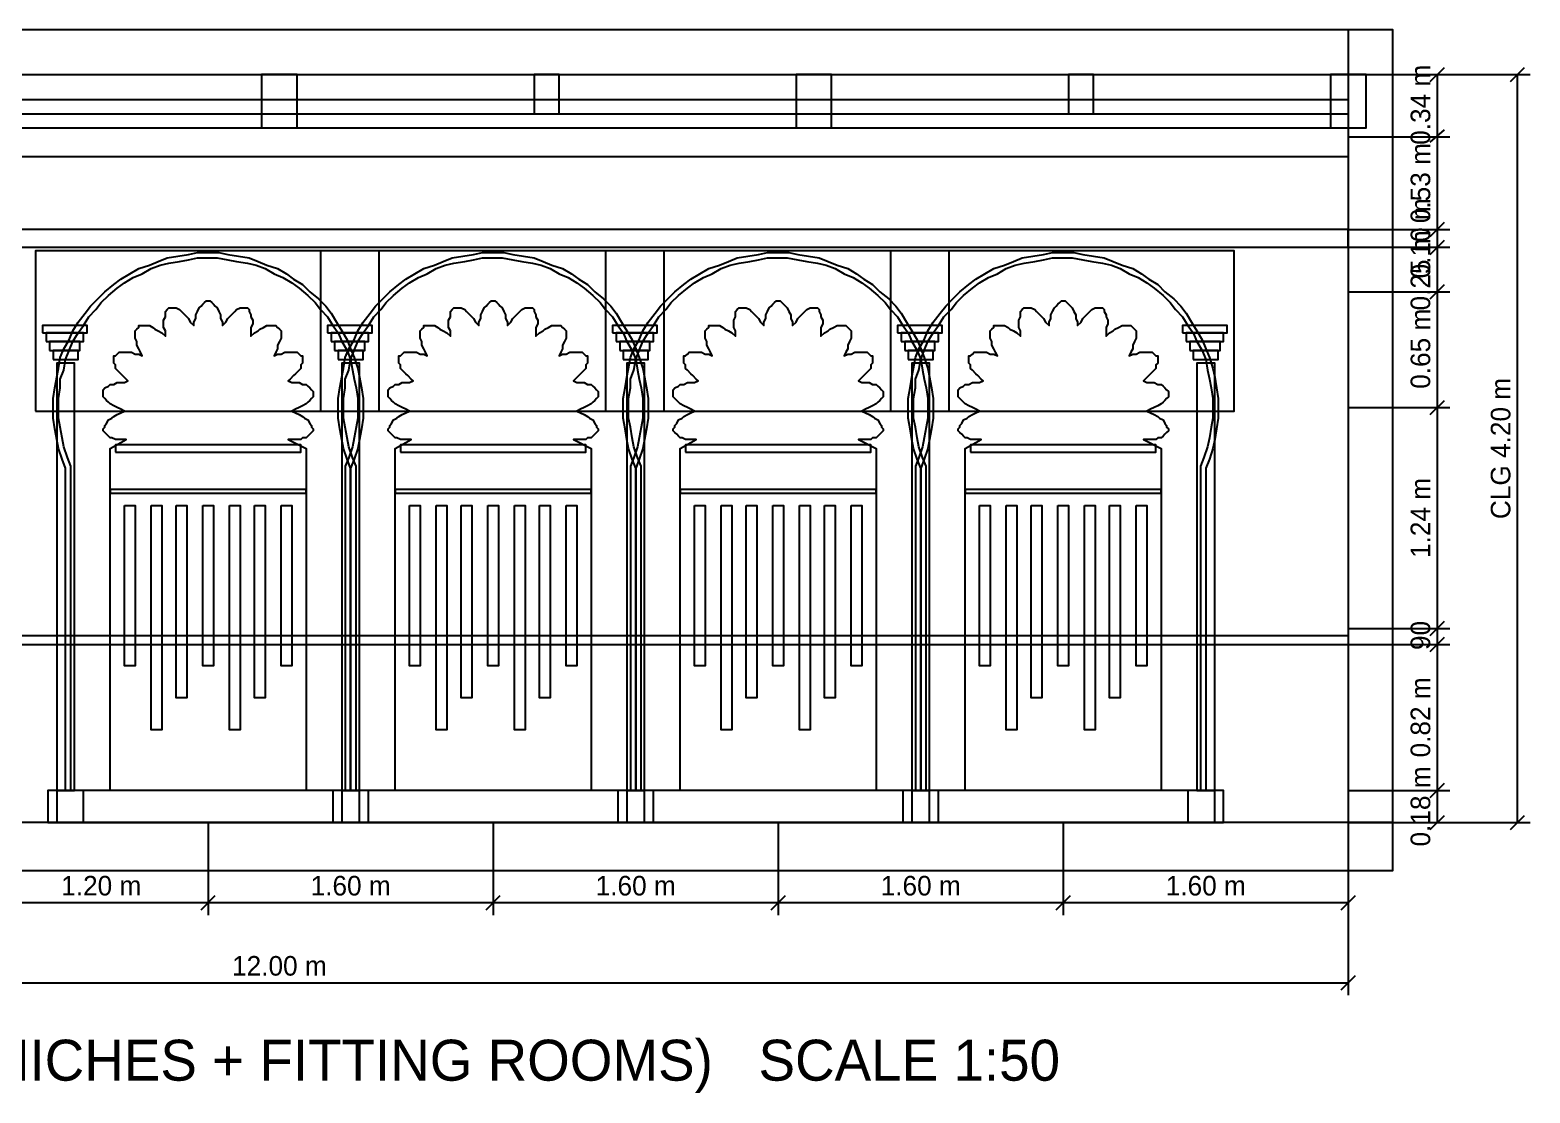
# Model space of a CAD drawing. Header units: metres. Extents: x 1 to 105, y 0 to 17.
# Drawn here: x 96.98 to 105.4, y -0.07 to 5.9 of the extents above; entities that cross this region are included whole.
import ezdxf
from ezdxf.enums import TextEntityAlignment as Align

# ---------------------------------------------------------------- set-up
doc = ezdxf.new("R2010")
doc.units = ezdxf.units.M
for name, color, linetype in [('A-DIM', 3, 'CONTINUOUS'), ('A-TITLE', 7, 'CONTINUOUS'), ('A-WALL-CUT', 7, 'CONTINUOUS'), ('I-CEIL', 30, 'CONTINUOUS'), ('I-FURN', 7, 'CONTINUOUS'), ('I-JOIN', 7, 'CONTINUOUS')]:
    doc.layers.add(name, color=color, linetype=linetype)

msp = doc.modelspace()

# ---------------------------------------------------------------- linework, layer by layer
at = {"layer": 'A-DIM'}
for p, q in [((104.38, 5.65), (104.95, 5.65)), ((104.38, 5.65), (105.4, 5.65)), ((104.84, 5.61), (104.92, 5.69)), ((104.88, 5.3), (104.88, 5.65)), ((105.29, 5.61), (105.37, 5.69)), ((105.33, 1.45), (105.33, 5.65)), ((104.84, 5.27), (104.92, 5.34)), ((104.84, 5.27), (104.92, 5.34)), ((104.38, 5.3), (104.95, 5.3)), ((104.38, 5.3), (104.95, 5.3)), ((104.88, 4.78), (104.88, 5.3)), ((104.84, 4.74), (104.92, 4.82)), ((104.84, 4.74), (104.92, 4.82)), ((104.38, 4.78), (104.95, 4.78)), ((104.38, 4.78), (104.95, 4.78)), ((104.84, 4.64), (104.92, 4.72)), ((104.84, 4.64), (104.92, 4.72)), ((104.88, 4.68), (104.88, 4.78)), ((104.38, 4.68), (104.95, 4.68)), ((104.38, 4.68), (104.95, 4.68)), ((104.88, 4.43), (104.88, 4.68)), ((104.84, 4.39), (104.92, 4.47)), ((104.84, 4.39), (104.92, 4.47)), ((104.38, 4.43), (104.95, 4.43)), ((104.38, 4.43), (104.95, 4.43)), ((104.88, 3.78), (104.88, 4.43)), ((104.84, 3.74), (104.92, 3.82)), ((104.84, 3.74), (104.92, 3.82)), ((104.38, 3.78), (104.95, 3.78)), ((104.38, 3.78), (104.95, 3.78)), ((104.88, 2.54), (104.88, 3.78)), ((104.38, 2.54), (104.95, 2.54)), ((104.38, 2.54), (104.95, 2.54)), ((104.84, 2.5), (104.92, 2.58)), ((104.84, 2.5), (104.92, 2.58)), ((104.88, 2.45), (104.88, 2.54)), ((104.38, 2.45), (104.95, 2.45)), ((104.38, 2.45), (104.95, 2.45)), ((104.84, 2.41), (104.92, 2.49)), ((104.84, 2.41), (104.92, 2.49)), ((104.88, 1.63), (104.88, 2.45)), ((104.38, 1.63), (104.95, 1.63)), ((104.38, 1.63), (104.95, 1.63)), ((104.84, 1.59), (104.92, 1.67)), ((104.84, 1.59), (104.92, 1.67)), ((104.88, 1.45), (104.88, 1.63)), ((97.98, 1.45), (97.98, 0.93)), ((97.98, 1.45), (97.98, 0.93)), ((99.58, 1.45), (99.58, 0.93)), ((99.58, 1.45), (99.58, 0.93)), ((101.18, 1.45), (101.18, 0.93)), ((101.18, 1.45), (101.18, 0.93)), ((102.78, 1.45), (102.78, 0.93)), ((102.78, 1.45), (102.78, 0.93)), ((104.38, 1.45), (104.38, 0.48)), ((104.38, 1.45), (104.38, 0.93)), ((104.38, 1.45), (104.95, 1.45)), ((104.38, 1.45), (105.4, 1.45)), ((104.84, 1.41), (104.92, 1.49)), ((105.29, 1.41), (105.37, 1.49)), ((97.94, 0.96), (98.02, 1.04)), ((97.94, 0.96), (98.02, 1.04)), ((99.54, 0.96), (99.62, 1.04)), ((99.54, 0.96), (99.62, 1.04)), ((101.14, 0.96), (101.22, 1.04)), ((101.14, 0.96), (101.22, 1.04)), ((102.74, 0.96), (102.82, 1.04)), ((102.74, 0.96), (102.82, 1.04)), ((104.34, 0.96), (104.42, 1.04)), ((96.78, 1), (97.98, 1)), ((97.98, 1), (99.58, 1)), ((99.58, 1), (101.18, 1)), ((101.18, 1), (102.78, 1)), ((102.78, 1), (104.38, 1)), ((104.34, 0.51), (104.42, 0.59)), ((92.38, 0.55), (104.38, 0.55))]:
    msp.add_line(p, q, dxfattribs=at)
at = {"layer": 'A-WALL-CUT'}
for points in [[(92.13, 5.65), (104.63, 5.65), (104.63, 5.9), (92.13, 5.9)], [(104.38, 1.18), (104.63, 1.18), (104.63, 5.9), (104.38, 5.9)], [(92.13, 1.18), (104.63, 1.18), (104.63, 1.45), (92.13, 1.45)]]:
    msp.add_lwpolyline(points, close=True, dxfattribs=at)
at = {"layer": 'I-CEIL'}
for p, q in [((92.38, 5.43), (104.38, 5.43)), ((92.38, 5.35), (104.38, 5.35))]:
    msp.add_line(p, q, dxfattribs=at)
for points in [[(98.28, 5.35), (98.48, 5.35), (98.48, 5.65), (98.28, 5.65)], [(99.81, 5.43), (99.95, 5.43), (99.95, 5.65), (99.81, 5.65)], [(101.28, 5.35), (101.48, 5.35), (101.48, 5.65), (101.28, 5.65)], [(102.81, 5.43), (102.95, 5.43), (102.95, 5.65), (102.81, 5.65)], [(104.28, 5.35), (104.48, 5.35), (104.48, 5.65), (104.28, 5.65)]]:
    msp.add_lwpolyline(points, close=True, dxfattribs=at)
at = {"layer": 'I-FURN'}
for points in [[(97.43, 3.3), (98.53, 3.3), (98.53, 3.32), (97.43, 3.32)], [(99.03, 3.3), (100.13, 3.3), (100.13, 3.32), (99.03, 3.32)], [(100.63, 3.3), (101.73, 3.3), (101.73, 3.32), (100.63, 3.32)], [(102.23, 3.3), (103.33, 3.3), (103.33, 3.32), (102.23, 3.32)], [(97.51, 3.23), (97.57, 3.23), (97.57, 2.33), (97.51, 2.33)], [(97.66, 3.23), (97.72, 3.23), (97.72, 1.97), (97.66, 1.97)], [(97.8, 3.23), (97.86, 3.23), (97.86, 2.15), (97.8, 2.15)], [(97.95, 3.23), (98.01, 3.23), (98.01, 2.33), (97.95, 2.33)], [(98.1, 3.23), (98.16, 3.23), (98.16, 1.97), (98.1, 1.97)], [(98.24, 3.23), (98.3, 3.23), (98.3, 2.15), (98.24, 2.15)], [(98.39, 3.23), (98.45, 3.23), (98.45, 2.33), (98.39, 2.33)], [(99.11, 3.23), (99.17, 3.23), (99.17, 2.33), (99.11, 2.33)], [(99.26, 3.23), (99.32, 3.23), (99.32, 1.97), (99.26, 1.97)], [(99.4, 3.23), (99.46, 3.23), (99.46, 2.15), (99.4, 2.15)], [(99.55, 3.23), (99.61, 3.23), (99.61, 2.33), (99.55, 2.33)], [(99.7, 3.23), (99.76, 3.23), (99.76, 1.97), (99.7, 1.97)], [(99.84, 3.23), (99.9, 3.23), (99.9, 2.15), (99.84, 2.15)], [(99.99, 3.23), (100.05, 3.23), (100.05, 2.33), (99.99, 2.33)], [(100.71, 3.23), (100.77, 3.23), (100.77, 2.33), (100.71, 2.33)], [(100.86, 3.23), (100.92, 3.23), (100.92, 1.97), (100.86, 1.97)], [(101, 3.23), (101.06, 3.23), (101.06, 2.15), (101, 2.15)], [(101.15, 3.23), (101.21, 3.23), (101.21, 2.33), (101.15, 2.33)], [(101.3, 3.23), (101.36, 3.23), (101.36, 1.97), (101.3, 1.97)], [(101.44, 3.23), (101.5, 3.23), (101.5, 2.15), (101.44, 2.15)], [(101.59, 3.23), (101.65, 3.23), (101.65, 2.33), (101.59, 2.33)], [(102.31, 3.23), (102.37, 3.23), (102.37, 2.33), (102.31, 2.33)], [(102.46, 3.23), (102.52, 3.23), (102.52, 1.97), (102.46, 1.97)], [(102.6, 3.23), (102.66, 3.23), (102.66, 2.15), (102.6, 2.15)], [(102.75, 3.23), (102.81, 3.23), (102.81, 2.33), (102.75, 2.33)], [(102.9, 3.23), (102.96, 3.23), (102.96, 1.97), (102.9, 1.97)], [(103.04, 3.23), (103.1, 3.23), (103.1, 2.15), (103.04, 2.15)], [(103.19, 3.23), (103.25, 3.23), (103.25, 2.33), (103.19, 2.33)]]:
    msp.add_lwpolyline(points, close=True, dxfattribs=at)
at = {"layer": 'I-JOIN'}
for p, q in [((96.78, 5.51), (104.38, 5.51)), ((96.78, 5.35), (104.38, 5.35)), ((96.78, 5.19), (104.38, 5.19)), ((96.78, 2.5), (104.38, 2.5)), ((96.78, 2.45), (104.38, 2.45))]:
    msp.add_line(p, q, dxfattribs=at)
for points in [[(96.78, 4.68), (104.38, 4.68), (104.38, 4.78), (96.78, 4.78)], [(97.01, 3.76), (98.94, 3.76), (98.94, 4.66), (97.01, 4.66)], [(98.61, 3.76), (100.54, 3.76), (100.54, 4.66), (98.61, 4.66)], [(100.21, 3.76), (102.14, 3.76), (102.14, 4.66), (100.21, 4.66)], [(101.81, 3.76), (103.74, 3.76), (103.74, 4.66), (101.81, 4.66)], [(97.05, 4.2), (97.3, 4.2), (97.3, 4.24), (97.05, 4.24)], [(98.65, 4.2), (98.9, 4.2), (98.9, 4.24), (98.65, 4.24)], [(100.25, 4.2), (100.5, 4.2), (100.5, 4.24), (100.25, 4.24)], [(101.85, 4.2), (102.1, 4.2), (102.1, 4.24), (101.85, 4.24)], [(103.45, 4.2), (103.7, 4.2), (103.7, 4.24), (103.45, 4.24)], [(97.07, 4.15), (97.28, 4.15), (97.28, 4.2), (97.07, 4.2)], [(97.09, 4.1), (97.26, 4.1), (97.26, 4.15), (97.09, 4.15)], [(98.67, 4.15), (98.88, 4.15), (98.88, 4.2), (98.67, 4.2)], [(98.69, 4.1), (98.86, 4.1), (98.86, 4.15), (98.69, 4.15)], [(100.27, 4.15), (100.48, 4.15), (100.48, 4.2), (100.27, 4.2)], [(100.29, 4.1), (100.46, 4.1), (100.46, 4.15), (100.29, 4.15)], [(101.87, 4.15), (102.08, 4.15), (102.08, 4.2), (101.87, 4.2)], [(101.89, 4.1), (102.06, 4.1), (102.06, 4.15), (101.89, 4.15)], [(103.47, 4.15), (103.68, 4.15), (103.68, 4.2), (103.47, 4.2)], [(103.49, 4.1), (103.66, 4.1), (103.66, 4.15), (103.49, 4.15)], [(97.11, 4.05), (97.25, 4.05), (97.25, 4.1), (97.11, 4.1)], [(98.71, 4.05), (98.85, 4.05), (98.85, 4.1), (98.71, 4.1)], [(100.31, 4.05), (100.45, 4.05), (100.45, 4.1), (100.31, 4.1)], [(101.91, 4.05), (102.05, 4.05), (102.05, 4.1), (101.91, 4.1)], [(103.51, 4.05), (103.65, 4.05), (103.65, 4.1), (103.51, 4.1)], [(97.13, 1.63), (97.23, 1.63), (97.23, 4.03), (97.13, 4.03)], [(98.73, 1.63), (98.83, 1.63), (98.83, 4.03), (98.73, 4.03)], [(100.33, 1.63), (100.43, 1.63), (100.43, 4.03), (100.33, 4.03)], [(101.93, 1.63), (102.03, 1.63), (102.03, 4.03), (101.93, 4.03)], [(103.53, 1.63), (103.63, 1.63), (103.63, 4.03), (103.53, 4.03)], [(97.46, 3.53), (98.5, 3.53), (98.5, 3.57), (97.46, 3.57)], [(99.06, 3.53), (100.1, 3.53), (100.1, 3.57), (99.06, 3.57)], [(100.66, 3.53), (101.7, 3.53), (101.7, 3.57), (100.66, 3.57)], [(102.26, 3.53), (103.3, 3.53), (103.3, 3.57), (102.26, 3.57)], [(97.08, 1.45), (97.28, 1.45), (97.28, 1.63), (97.08, 1.63)], [(97.13, 1.45), (98.83, 1.45), (98.83, 1.63), (97.13, 1.63)], [(98.68, 1.45), (98.88, 1.45), (98.88, 1.63), (98.68, 1.63)], [(98.73, 1.45), (100.43, 1.45), (100.43, 1.63), (98.73, 1.63)], [(100.28, 1.45), (100.48, 1.45), (100.48, 1.63), (100.28, 1.63)], [(100.33, 1.45), (102.03, 1.45), (102.03, 1.63), (100.33, 1.63)], [(101.88, 1.45), (102.08, 1.45), (102.08, 1.63), (101.88, 1.63)], [(101.93, 1.45), (103.63, 1.45), (103.63, 1.63), (101.93, 1.63)], [(103.48, 1.45), (103.68, 1.45), (103.68, 1.63), (103.48, 1.63)]]:
    msp.add_lwpolyline(points, close=True, dxfattribs=at)
for points in [[(97.18, 1.63), (97.18, 3.44), (97.16, 3.49), (97.14, 3.55), (97.13, 3.6), (97.12, 3.66), (97.11, 3.72), (97.11, 3.77), (97.11, 3.83), (97.12, 3.89), (97.13, 3.95), (97.14, 4), (97.15, 4.06), (97.17, 4.11), (97.2, 4.16), (97.22, 4.21), (97.25, 4.26), (97.29, 4.31), (97.32, 4.35), (97.36, 4.39), (97.4, 4.43), (97.45, 4.47), (97.49, 4.5), (97.54, 4.53), (97.59, 4.56), (97.65, 4.58), (97.7, 4.6), (97.75, 4.62), (97.81, 4.63), (97.87, 4.64), (97.92, 4.65), (97.98, 4.65), (98.04, 4.65), (98.09, 4.64), (98.15, 4.63), (98.21, 4.62), (98.26, 4.6), (98.31, 4.58), (98.37, 4.56), (98.42, 4.53), (98.46, 4.5), (98.51, 4.47), (98.55, 4.43), (98.6, 4.39), (98.64, 4.35), (98.67, 4.31), (98.7, 4.26), (98.73, 4.21), (98.76, 4.16), (98.78, 4.11), (98.8, 4.06), (98.82, 4), (98.83, 3.95), (98.84, 3.89), (98.85, 3.83), (98.85, 3.77), (98.85, 3.72), (98.84, 3.66), (98.83, 3.6), (98.82, 3.55), (98.8, 3.49), (98.78, 3.44), (98.78, 1.63)], [(98.78, 1.63), (98.78, 3.44), (98.76, 3.49), (98.74, 3.55), (98.73, 3.6), (98.72, 3.66), (98.71, 3.72), (98.71, 3.77), (98.71, 3.83), (98.72, 3.89), (98.73, 3.95), (98.74, 4), (98.75, 4.06), (98.77, 4.11), (98.8, 4.16), (98.82, 4.21), (98.85, 4.26), (98.89, 4.31), (98.92, 4.35), (98.96, 4.39), (99, 4.43), (99.05, 4.47), (99.09, 4.5), (99.14, 4.53), (99.19, 4.56), (99.25, 4.58), (99.3, 4.6), (99.35, 4.62), (99.41, 4.63), (99.47, 4.64), (99.52, 4.65), (99.58, 4.65), (99.64, 4.65), (99.69, 4.64), (99.75, 4.63), (99.81, 4.62), (99.86, 4.6), (99.91, 4.58), (99.97, 4.56), (100.02, 4.53), (100.06, 4.5), (100.11, 4.47), (100.15, 4.43), (100.2, 4.39), (100.24, 4.35), (100.27, 4.31), (100.3, 4.26), (100.33, 4.21), (100.36, 4.16), (100.38, 4.11), (100.4, 4.06), (100.42, 4), (100.43, 3.95), (100.44, 3.89), (100.45, 3.83), (100.45, 3.77), (100.45, 3.72), (100.44, 3.66), (100.43, 3.6), (100.42, 3.55), (100.4, 3.49), (100.38, 3.44), (100.38, 1.63)], [(100.38, 1.63), (100.38, 3.44), (100.36, 3.49), (100.34, 3.55), (100.33, 3.6), (100.32, 3.66), (100.31, 3.72), (100.31, 3.77), (100.31, 3.83), (100.32, 3.89), (100.33, 3.95), (100.34, 4), (100.35, 4.06), (100.37, 4.11), (100.4, 4.16), (100.42, 4.21), (100.45, 4.26), (100.49, 4.31), (100.52, 4.35), (100.56, 4.39), (100.6, 4.43), (100.65, 4.47), (100.69, 4.5), (100.74, 4.53), (100.79, 4.56), (100.85, 4.58), (100.9, 4.6), (100.95, 4.62), (101.01, 4.63), (101.07, 4.64), (101.12, 4.65), (101.18, 4.65), (101.24, 4.65), (101.29, 4.64), (101.35, 4.63), (101.41, 4.62), (101.46, 4.6), (101.51, 4.58), (101.57, 4.56), (101.62, 4.53), (101.66, 4.5), (101.71, 4.47), (101.75, 4.43), (101.8, 4.39), (101.84, 4.35), (101.87, 4.31), (101.9, 4.26), (101.93, 4.21), (101.96, 4.16), (101.98, 4.11), (102, 4.06), (102.02, 4), (102.03, 3.95), (102.04, 3.89), (102.05, 3.83), (102.05, 3.77), (102.05, 3.72), (102.04, 3.66), (102.03, 3.6), (102.02, 3.55), (102, 3.49), (101.98, 3.44), (101.98, 1.63)], [(101.98, 1.63), (101.98, 3.44), (101.96, 3.49), (101.94, 3.55), (101.93, 3.6), (101.92, 3.66), (101.91, 3.72), (101.91, 3.77), (101.91, 3.83), (101.92, 3.89), (101.93, 3.95), (101.94, 4), (101.95, 4.06), (101.97, 4.11), (102, 4.16), (102.02, 4.21), (102.05, 4.26), (102.09, 4.31), (102.12, 4.35), (102.16, 4.39), (102.2, 4.43), (102.25, 4.47), (102.29, 4.5), (102.34, 4.53), (102.39, 4.56), (102.45, 4.58), (102.5, 4.6), (102.55, 4.62), (102.61, 4.63), (102.67, 4.64), (102.72, 4.65), (102.78, 4.65), (102.84, 4.65), (102.89, 4.64), (102.95, 4.63), (103.01, 4.62), (103.06, 4.6), (103.11, 4.58), (103.17, 4.56), (103.22, 4.53), (103.26, 4.5), (103.31, 4.47), (103.35, 4.43), (103.4, 4.39), (103.44, 4.35), (103.47, 4.31), (103.5, 4.26), (103.53, 4.21), (103.56, 4.16), (103.58, 4.11), (103.6, 4.06), (103.62, 4), (103.63, 3.95), (103.64, 3.89), (103.65, 3.83), (103.65, 3.77), (103.65, 3.72), (103.64, 3.66), (103.63, 3.6), (103.62, 3.55), (103.6, 3.49), (103.58, 3.44), (103.58, 1.63)], [(97.21, 1.63), (97.21, 3.45), (97.19, 3.5), (97.17, 3.56), (97.16, 3.61), (97.15, 3.67), (97.14, 3.72), (97.14, 3.78), (97.14, 3.83), (97.15, 3.89), (97.15, 3.94), (97.17, 3.99), (97.18, 4.05), (97.2, 4.1), (97.22, 4.15), (97.25, 4.2), (97.28, 4.24), (97.31, 4.29), (97.35, 4.33), (97.38, 4.37), (97.42, 4.41), (97.47, 4.45), (97.51, 4.48), (97.56, 4.51), (97.61, 4.53), (97.66, 4.56), (97.71, 4.58), (97.76, 4.59), (97.82, 4.6), (97.87, 4.61), (97.92, 4.62), (97.98, 4.62), (98.03, 4.62), (98.09, 4.61), (98.14, 4.6), (98.2, 4.59), (98.25, 4.58), (98.3, 4.56), (98.35, 4.53), (98.4, 4.51), (98.45, 4.48), (98.49, 4.45), (98.54, 4.41), (98.58, 4.37), (98.61, 4.33), (98.65, 4.29), (98.68, 4.24), (98.71, 4.2), (98.73, 4.15), (98.76, 4.1), (98.78, 4.05), (98.79, 3.99), (98.8, 3.94), (98.81, 3.89), (98.82, 3.83), (98.82, 3.78), (98.82, 3.72), (98.81, 3.67), (98.8, 3.61), (98.79, 3.56), (98.77, 3.5), (98.75, 3.45), (98.75, 1.63)], [(98.81, 1.63), (98.81, 3.45), (98.79, 3.5), (98.77, 3.56), (98.76, 3.61), (98.75, 3.67), (98.74, 3.72), (98.74, 3.78), (98.74, 3.83), (98.75, 3.89), (98.75, 3.94), (98.77, 3.99), (98.78, 4.05), (98.8, 4.1), (98.82, 4.15), (98.85, 4.2), (98.88, 4.24), (98.91, 4.29), (98.95, 4.33), (98.98, 4.37), (99.02, 4.41), (99.07, 4.45), (99.11, 4.48), (99.16, 4.51), (99.21, 4.53), (99.26, 4.56), (99.31, 4.58), (99.36, 4.59), (99.42, 4.6), (99.47, 4.61), (99.52, 4.62), (99.58, 4.62), (99.63, 4.62), (99.69, 4.61), (99.74, 4.6), (99.8, 4.59), (99.85, 4.58), (99.9, 4.56), (99.95, 4.53), (100, 4.51), (100.05, 4.48), (100.09, 4.45), (100.14, 4.41), (100.18, 4.37), (100.21, 4.33), (100.25, 4.29), (100.28, 4.24), (100.31, 4.2), (100.33, 4.15), (100.36, 4.1), (100.38, 4.05), (100.39, 3.99), (100.4, 3.94), (100.41, 3.89), (100.42, 3.83), (100.42, 3.78), (100.42, 3.72), (100.41, 3.67), (100.4, 3.61), (100.39, 3.56), (100.37, 3.5), (100.35, 3.45), (100.35, 1.63)], [(100.41, 1.63), (100.41, 3.45), (100.39, 3.5), (100.37, 3.56), (100.36, 3.61), (100.35, 3.67), (100.34, 3.72), (100.34, 3.78), (100.34, 3.83), (100.35, 3.89), (100.35, 3.94), (100.37, 3.99), (100.38, 4.05), (100.4, 4.1), (100.42, 4.15), (100.45, 4.2), (100.48, 4.24), (100.51, 4.29), (100.55, 4.33), (100.58, 4.37), (100.62, 4.41), (100.67, 4.45), (100.71, 4.48), (100.76, 4.51), (100.81, 4.53), (100.86, 4.56), (100.91, 4.58), (100.96, 4.59), (101.02, 4.6), (101.07, 4.61), (101.12, 4.62), (101.18, 4.62), (101.23, 4.62), (101.29, 4.61), (101.34, 4.6), (101.4, 4.59), (101.45, 4.58), (101.5, 4.56), (101.55, 4.53), (101.6, 4.51), (101.65, 4.48), (101.69, 4.45), (101.74, 4.41), (101.78, 4.37), (101.81, 4.33), (101.85, 4.29), (101.88, 4.24), (101.91, 4.2), (101.93, 4.15), (101.96, 4.1), (101.98, 4.05), (101.99, 3.99), (102, 3.94), (102.01, 3.89), (102.02, 3.83), (102.02, 3.78), (102.02, 3.72), (102.01, 3.67), (102, 3.61), (101.99, 3.56), (101.97, 3.5), (101.95, 3.45), (101.95, 1.63)], [(102.01, 1.63), (102.01, 3.45), (101.99, 3.5), (101.97, 3.56), (101.96, 3.61), (101.95, 3.67), (101.94, 3.72), (101.94, 3.78), (101.94, 3.83), (101.95, 3.89), (101.95, 3.94), (101.97, 3.99), (101.98, 4.05), (102, 4.1), (102.02, 4.15), (102.05, 4.2), (102.08, 4.24), (102.11, 4.29), (102.15, 4.33), (102.18, 4.37), (102.22, 4.41), (102.27, 4.45), (102.31, 4.48), (102.36, 4.51), (102.41, 4.53), (102.46, 4.56), (102.51, 4.58), (102.56, 4.59), (102.62, 4.6), (102.67, 4.61), (102.72, 4.62), (102.78, 4.62), (102.83, 4.62), (102.89, 4.61), (102.94, 4.6), (103, 4.59), (103.05, 4.58), (103.1, 4.56), (103.15, 4.53), (103.2, 4.51), (103.25, 4.48), (103.29, 4.45), (103.34, 4.41), (103.38, 4.37), (103.41, 4.33), (103.45, 4.29), (103.48, 4.24), (103.51, 4.2), (103.53, 4.15), (103.56, 4.1), (103.58, 4.05), (103.59, 3.99), (103.6, 3.94), (103.61, 3.89), (103.62, 3.83), (103.62, 3.78), (103.62, 3.72), (103.61, 3.67), (103.6, 3.61), (103.59, 3.56), (103.57, 3.5), (103.55, 3.45), (103.55, 1.63)], [(97.43, 1.63), (97.43, 3.55), (97.52, 3.6), (97.5, 3.6), (97.48, 3.6), (97.46, 3.6), (97.44, 3.61), (97.43, 3.61), (97.42, 3.62), (97.41, 3.63), (97.4, 3.64), (97.39, 3.65), (97.39, 3.66), (97.4, 3.67), (97.4, 3.68), (97.41, 3.69), (97.42, 3.71), (97.44, 3.72), (97.45, 3.73), (97.47, 3.74), (97.49, 3.75), (97.51, 3.76), (97.49, 3.77), (97.47, 3.78), (97.45, 3.79), (97.43, 3.8), (97.42, 3.81), (97.41, 3.82), (97.4, 3.83), (97.39, 3.84), (97.39, 3.85), (97.39, 3.86), (97.39, 3.87), (97.39, 3.88), (97.4, 3.89), (97.42, 3.9), (97.43, 3.91), (97.45, 3.91), (97.47, 3.92), (97.49, 3.92), (97.51, 3.92), (97.53, 3.93), (97.52, 3.94), (97.5, 3.96), (97.49, 3.97), (97.47, 3.99), (97.46, 4), (97.46, 4.02), (97.45, 4.03), (97.45, 4.04), (97.45, 4.06), (97.45, 4.07), (97.46, 4.07), (97.47, 4.08), (97.48, 4.09), (97.49, 4.09), (97.51, 4.09), (97.53, 4.09), (97.55, 4.09), (97.57, 4.08), (97.59, 4.08), (97.61, 4.07), (97.6, 4.09), (97.59, 4.11), (97.58, 4.13), (97.58, 4.15), (97.57, 4.17), (97.57, 4.19), (97.57, 4.2), (97.57, 4.21), (97.58, 4.22), (97.59, 4.23), (97.59, 4.24), (97.61, 4.24), (97.62, 4.24), (97.63, 4.24), (97.65, 4.24), (97.67, 4.23), (97.68, 4.22), (97.7, 4.21), (97.72, 4.2), (97.74, 4.18), (97.74, 4.21), (97.73, 4.23), (97.73, 4.25), (97.73, 4.27), (97.74, 4.29), (97.74, 4.3), (97.74, 4.32), (97.75, 4.33), (97.76, 4.34), (97.77, 4.34), (97.78, 4.34), (97.79, 4.34), (97.8, 4.34), (97.82, 4.33), (97.83, 4.32), (97.84, 4.31), (97.86, 4.29), (97.87, 4.28), (97.88, 4.26), (97.9, 4.24), (97.9, 4.26), (97.91, 4.28), (97.91, 4.3), (97.92, 4.32), (97.93, 4.34), (97.94, 4.35), (97.95, 4.36), (97.96, 4.37), (97.97, 4.38), (97.98, 4.38), (97.99, 4.38), (98, 4.37), (98.01, 4.36), (98.02, 4.35), (98.03, 4.34), (98.04, 4.32), (98.05, 4.3), (98.05, 4.28), (98.06, 4.26), (98.06, 4.24), (98.08, 4.26), (98.09, 4.28), (98.1, 4.29), (98.12, 4.31), (98.13, 4.32), (98.14, 4.33), (98.16, 4.34), (98.17, 4.34), (98.18, 4.34), (98.19, 4.34), (98.2, 4.34), (98.21, 4.33), (98.21, 4.32), (98.22, 4.3), (98.22, 4.29), (98.23, 4.27), (98.23, 4.25), (98.22, 4.23), (98.22, 4.21), (98.22, 4.18), (98.24, 4.2), (98.26, 4.21), (98.27, 4.22), (98.29, 4.23), (98.31, 4.24), (98.33, 4.24), (98.34, 4.24), (98.35, 4.24), (98.36, 4.24), (98.37, 4.23), (98.38, 4.22), (98.39, 4.21), (98.39, 4.2), (98.39, 4.19), (98.39, 4.17), (98.38, 4.15), (98.37, 4.13), (98.37, 4.11), (98.36, 4.09), (98.35, 4.07), (98.37, 4.08), (98.39, 4.08), (98.41, 4.09), (98.43, 4.09), (98.45, 4.09), (98.46, 4.09), (98.48, 4.09), (98.49, 4.08), (98.5, 4.07), (98.51, 4.07), (98.51, 4.06), (98.51, 4.04), (98.51, 4.03), (98.5, 4.02), (98.5, 4), (98.49, 3.99), (98.47, 3.97), (98.46, 3.96), (98.44, 3.94), (98.43, 3.93), (98.45, 3.92), (98.47, 3.92), (98.49, 3.92), (98.51, 3.91), (98.53, 3.91), (98.54, 3.9), (98.55, 3.89), (98.56, 3.88), (98.57, 3.87), (98.57, 3.86), (98.57, 3.85), (98.57, 3.84), (98.56, 3.83), (98.55, 3.82), (98.54, 3.81), (98.53, 3.8), (98.51, 3.79), (98.49, 3.78), (98.47, 3.77), (98.45, 3.76), (98.47, 3.75), (98.49, 3.74), (98.51, 3.73), (98.52, 3.72), (98.54, 3.71), (98.55, 3.69), (98.56, 3.68), (98.56, 3.67), (98.57, 3.66), (98.57, 3.65), (98.56, 3.64), (98.55, 3.63), (98.54, 3.62), (98.53, 3.61), (98.51, 3.61), (98.5, 3.6), (98.48, 3.6), (98.46, 3.6), (98.43, 3.6), (98.53, 3.55), (98.53, 1.63)], [(99.03, 1.63), (99.03, 3.55), (99.12, 3.6), (99.1, 3.6), (99.08, 3.6), (99.06, 3.6), (99.04, 3.61), (99.03, 3.61), (99.02, 3.62), (99.01, 3.63), (99, 3.64), (98.99, 3.65), (98.99, 3.66), (99, 3.67), (99, 3.68), (99.01, 3.69), (99.02, 3.71), (99.04, 3.72), (99.05, 3.73), (99.07, 3.74), (99.09, 3.75), (99.11, 3.76), (99.09, 3.77), (99.07, 3.78), (99.05, 3.79), (99.03, 3.8), (99.02, 3.81), (99.01, 3.82), (99, 3.83), (98.99, 3.84), (98.99, 3.85), (98.99, 3.86), (98.99, 3.87), (98.99, 3.88), (99, 3.89), (99.02, 3.9), (99.03, 3.91), (99.05, 3.91), (99.07, 3.92), (99.09, 3.92), (99.11, 3.92), (99.13, 3.93), (99.12, 3.94), (99.1, 3.96), (99.09, 3.97), (99.07, 3.99), (99.06, 4), (99.06, 4.02), (99.05, 4.03), (99.05, 4.04), (99.05, 4.06), (99.05, 4.07), (99.06, 4.07), (99.07, 4.08), (99.08, 4.09), (99.09, 4.09), (99.11, 4.09), (99.13, 4.09), (99.15, 4.09), (99.17, 4.08), (99.19, 4.08), (99.21, 4.07), (99.2, 4.09), (99.19, 4.11), (99.18, 4.13), (99.18, 4.15), (99.17, 4.17), (99.17, 4.19), (99.17, 4.2), (99.17, 4.21), (99.18, 4.22), (99.19, 4.23), (99.19, 4.24), (99.21, 4.24), (99.22, 4.24), (99.23, 4.24), (99.25, 4.24), (99.27, 4.23), (99.28, 4.22), (99.3, 4.21), (99.32, 4.2), (99.34, 4.18), (99.34, 4.21), (99.33, 4.23), (99.33, 4.25), (99.33, 4.27), (99.34, 4.29), (99.34, 4.3), (99.34, 4.32), (99.35, 4.33), (99.36, 4.34), (99.37, 4.34), (99.38, 4.34), (99.39, 4.34), (99.4, 4.34), (99.42, 4.33), (99.43, 4.32), (99.44, 4.31), (99.46, 4.29), (99.47, 4.28), (99.48, 4.26), (99.5, 4.24), (99.5, 4.26), (99.51, 4.28), (99.51, 4.3), (99.52, 4.32), (99.53, 4.34), (99.54, 4.35), (99.55, 4.36), (99.56, 4.37), (99.57, 4.38), (99.58, 4.38), (99.59, 4.38), (99.6, 4.37), (99.61, 4.36), (99.62, 4.35), (99.63, 4.34), (99.64, 4.32), (99.65, 4.3), (99.65, 4.28), (99.66, 4.26), (99.66, 4.24), (99.68, 4.26), (99.69, 4.28), (99.7, 4.29), (99.72, 4.31), (99.73, 4.32), (99.74, 4.33), (99.76, 4.34), (99.77, 4.34), (99.78, 4.34), (99.79, 4.34), (99.8, 4.34), (99.81, 4.33), (99.81, 4.32), (99.82, 4.3), (99.82, 4.29), (99.83, 4.27), (99.83, 4.25), (99.82, 4.23), (99.82, 4.21), (99.82, 4.18), (99.84, 4.2), (99.86, 4.21), (99.87, 4.22), (99.89, 4.23), (99.91, 4.24), (99.93, 4.24), (99.94, 4.24), (99.95, 4.24), (99.96, 4.24), (99.97, 4.23), (99.98, 4.22), (99.99, 4.21), (99.99, 4.2), (99.99, 4.19), (99.99, 4.17), (99.98, 4.15), (99.97, 4.13), (99.97, 4.11), (99.96, 4.09), (99.95, 4.07), (99.97, 4.08), (99.99, 4.08), (100.01, 4.09), (100.03, 4.09), (100.05, 4.09), (100.06, 4.09), (100.08, 4.09), (100.09, 4.08), (100.1, 4.07), (100.11, 4.07), (100.11, 4.06), (100.11, 4.04), (100.11, 4.03), (100.1, 4.02), (100.1, 4), (100.09, 3.99), (100.07, 3.97), (100.06, 3.96), (100.04, 3.94), (100.03, 3.93), (100.05, 3.92), (100.07, 3.92), (100.09, 3.92), (100.11, 3.91), (100.13, 3.91), (100.14, 3.9), (100.15, 3.89), (100.16, 3.88), (100.17, 3.87), (100.17, 3.86), (100.17, 3.85), (100.17, 3.84), (100.16, 3.83), (100.15, 3.82), (100.14, 3.81), (100.13, 3.8), (100.11, 3.79), (100.09, 3.78), (100.07, 3.77), (100.05, 3.76), (100.07, 3.75), (100.09, 3.74), (100.11, 3.73), (100.12, 3.72), (100.14, 3.71), (100.15, 3.69), (100.16, 3.68), (100.16, 3.67), (100.17, 3.66), (100.17, 3.65), (100.16, 3.64), (100.15, 3.63), (100.14, 3.62), (100.13, 3.61), (100.11, 3.61), (100.1, 3.6), (100.08, 3.6), (100.06, 3.6), (100.03, 3.6), (100.13, 3.55), (100.13, 1.63)], [(100.63, 1.63), (100.63, 3.55), (100.72, 3.6), (100.7, 3.6), (100.68, 3.6), (100.66, 3.6), (100.64, 3.61), (100.63, 3.61), (100.62, 3.62), (100.61, 3.63), (100.6, 3.64), (100.59, 3.65), (100.59, 3.66), (100.6, 3.67), (100.6, 3.68), (100.61, 3.69), (100.62, 3.71), (100.64, 3.72), (100.65, 3.73), (100.67, 3.74), (100.69, 3.75), (100.71, 3.76), (100.69, 3.77), (100.67, 3.78), (100.65, 3.79), (100.63, 3.8), (100.62, 3.81), (100.61, 3.82), (100.6, 3.83), (100.59, 3.84), (100.59, 3.85), (100.59, 3.86), (100.59, 3.87), (100.59, 3.88), (100.6, 3.89), (100.62, 3.9), (100.63, 3.91), (100.65, 3.91), (100.67, 3.92), (100.69, 3.92), (100.71, 3.92), (100.73, 3.93), (100.72, 3.94), (100.7, 3.96), (100.69, 3.97), (100.67, 3.99), (100.66, 4), (100.66, 4.02), (100.65, 4.03), (100.65, 4.04), (100.65, 4.06), (100.65, 4.07), (100.66, 4.07), (100.67, 4.08), (100.68, 4.09), (100.69, 4.09), (100.71, 4.09), (100.73, 4.09), (100.75, 4.09), (100.77, 4.08), (100.79, 4.08), (100.81, 4.07), (100.8, 4.09), (100.79, 4.11), (100.78, 4.13), (100.78, 4.15), (100.77, 4.17), (100.77, 4.19), (100.77, 4.2), (100.77, 4.21), (100.78, 4.22), (100.79, 4.23), (100.79, 4.24), (100.81, 4.24), (100.82, 4.24), (100.83, 4.24), (100.85, 4.24), (100.87, 4.23), (100.88, 4.22), (100.9, 4.21), (100.92, 4.2), (100.94, 4.18), (100.94, 4.21), (100.93, 4.23), (100.93, 4.25), (100.93, 4.27), (100.94, 4.29), (100.94, 4.3), (100.94, 4.32), (100.95, 4.33), (100.96, 4.34), (100.97, 4.34), (100.98, 4.34), (100.99, 4.34), (101, 4.34), (101.02, 4.33), (101.03, 4.32), (101.04, 4.31), (101.06, 4.29), (101.07, 4.28), (101.08, 4.26), (101.1, 4.24), (101.1, 4.26), (101.11, 4.28), (101.11, 4.3), (101.12, 4.32), (101.13, 4.34), (101.14, 4.35), (101.15, 4.36), (101.16, 4.37), (101.17, 4.38), (101.18, 4.38), (101.19, 4.38), (101.2, 4.37), (101.21, 4.36), (101.22, 4.35), (101.23, 4.34), (101.24, 4.32), (101.25, 4.3), (101.25, 4.28), (101.26, 4.26), (101.26, 4.24), (101.28, 4.26), (101.29, 4.28), (101.3, 4.29), (101.32, 4.31), (101.33, 4.32), (101.34, 4.33), (101.36, 4.34), (101.37, 4.34), (101.38, 4.34), (101.39, 4.34), (101.4, 4.34), (101.41, 4.33), (101.41, 4.32), (101.42, 4.3), (101.42, 4.29), (101.43, 4.27), (101.43, 4.25), (101.42, 4.23), (101.42, 4.21), (101.42, 4.18), (101.44, 4.2), (101.46, 4.21), (101.47, 4.22), (101.49, 4.23), (101.51, 4.24), (101.53, 4.24), (101.54, 4.24), (101.55, 4.24), (101.56, 4.24), (101.57, 4.23), (101.58, 4.22), (101.59, 4.21), (101.59, 4.2), (101.59, 4.19), (101.59, 4.17), (101.58, 4.15), (101.57, 4.13), (101.57, 4.11), (101.56, 4.09), (101.55, 4.07), (101.57, 4.08), (101.59, 4.08), (101.61, 4.09), (101.63, 4.09), (101.65, 4.09), (101.66, 4.09), (101.68, 4.09), (101.69, 4.08), (101.7, 4.07), (101.71, 4.07), (101.71, 4.06), (101.71, 4.04), (101.71, 4.03), (101.7, 4.02), (101.7, 4), (101.69, 3.99), (101.67, 3.97), (101.66, 3.96), (101.64, 3.94), (101.63, 3.93), (101.65, 3.92), (101.67, 3.92), (101.69, 3.92), (101.71, 3.91), (101.73, 3.91), (101.74, 3.9), (101.75, 3.89), (101.76, 3.88), (101.77, 3.87), (101.77, 3.86), (101.77, 3.85), (101.77, 3.84), (101.76, 3.83), (101.75, 3.82), (101.74, 3.81), (101.73, 3.8), (101.71, 3.79), (101.69, 3.78), (101.67, 3.77), (101.65, 3.76), (101.67, 3.75), (101.69, 3.74), (101.71, 3.73), (101.72, 3.72), (101.74, 3.71), (101.75, 3.69), (101.76, 3.68), (101.76, 3.67), (101.77, 3.66), (101.77, 3.65), (101.76, 3.64), (101.75, 3.63), (101.74, 3.62), (101.73, 3.61), (101.71, 3.61), (101.7, 3.6), (101.68, 3.6), (101.66, 3.6), (101.63, 3.6), (101.73, 3.55), (101.73, 1.63)], [(102.23, 1.63), (102.23, 3.55), (102.32, 3.6), (102.3, 3.6), (102.28, 3.6), (102.26, 3.6), (102.24, 3.61), (102.23, 3.61), (102.22, 3.62), (102.21, 3.63), (102.2, 3.64), (102.19, 3.65), (102.19, 3.66), (102.2, 3.67), (102.2, 3.68), (102.21, 3.69), (102.22, 3.71), (102.24, 3.72), (102.25, 3.73), (102.27, 3.74), (102.29, 3.75), (102.31, 3.76), (102.29, 3.77), (102.27, 3.78), (102.25, 3.79), (102.23, 3.8), (102.22, 3.81), (102.21, 3.82), (102.2, 3.83), (102.19, 3.84), (102.19, 3.85), (102.19, 3.86), (102.19, 3.87), (102.19, 3.88), (102.2, 3.89), (102.22, 3.9), (102.23, 3.91), (102.25, 3.91), (102.27, 3.92), (102.29, 3.92), (102.31, 3.92), (102.33, 3.93), (102.32, 3.94), (102.3, 3.96), (102.29, 3.97), (102.27, 3.99), (102.26, 4), (102.26, 4.02), (102.25, 4.03), (102.25, 4.04), (102.25, 4.06), (102.25, 4.07), (102.26, 4.07), (102.27, 4.08), (102.28, 4.09), (102.29, 4.09), (102.31, 4.09), (102.33, 4.09), (102.35, 4.09), (102.37, 4.08), (102.39, 4.08), (102.41, 4.07), (102.4, 4.09), (102.39, 4.11), (102.38, 4.13), (102.38, 4.15), (102.37, 4.17), (102.37, 4.19), (102.37, 4.2), (102.37, 4.21), (102.38, 4.22), (102.39, 4.23), (102.39, 4.24), (102.41, 4.24), (102.42, 4.24), (102.43, 4.24), (102.45, 4.24), (102.47, 4.23), (102.48, 4.22), (102.5, 4.21), (102.52, 4.2), (102.54, 4.18), (102.54, 4.21), (102.53, 4.23), (102.53, 4.25), (102.53, 4.27), (102.54, 4.29), (102.54, 4.3), (102.54, 4.32), (102.55, 4.33), (102.56, 4.34), (102.57, 4.34), (102.58, 4.34), (102.59, 4.34), (102.6, 4.34), (102.62, 4.33), (102.63, 4.32), (102.64, 4.31), (102.66, 4.29), (102.67, 4.28), (102.68, 4.26), (102.7, 4.24), (102.7, 4.26), (102.71, 4.28), (102.71, 4.3), (102.72, 4.32), (102.73, 4.34), (102.74, 4.35), (102.75, 4.36), (102.76, 4.37), (102.77, 4.38), (102.78, 4.38), (102.79, 4.38), (102.8, 4.37), (102.81, 4.36), (102.82, 4.35), (102.83, 4.34), (102.84, 4.32), (102.85, 4.3), (102.85, 4.28), (102.86, 4.26), (102.86, 4.24), (102.88, 4.26), (102.89, 4.28), (102.9, 4.29), (102.92, 4.31), (102.93, 4.32), (102.94, 4.33), (102.96, 4.34), (102.97, 4.34), (102.98, 4.34), (102.99, 4.34), (103, 4.34), (103.01, 4.33), (103.01, 4.32), (103.02, 4.3), (103.02, 4.29), (103.03, 4.27), (103.03, 4.25), (103.02, 4.23), (103.02, 4.21), (103.02, 4.18), (103.04, 4.2), (103.06, 4.21), (103.07, 4.22), (103.09, 4.23), (103.11, 4.24), (103.13, 4.24), (103.14, 4.24), (103.15, 4.24), (103.16, 4.24), (103.17, 4.23), (103.18, 4.22), (103.19, 4.21), (103.19, 4.2), (103.19, 4.19), (103.19, 4.17), (103.18, 4.15), (103.17, 4.13), (103.17, 4.11), (103.16, 4.09), (103.15, 4.07), (103.17, 4.08), (103.19, 4.08), (103.21, 4.09), (103.23, 4.09), (103.25, 4.09), (103.26, 4.09), (103.28, 4.09), (103.29, 4.08), (103.3, 4.07), (103.31, 4.07), (103.31, 4.06), (103.31, 4.04), (103.31, 4.03), (103.3, 4.02), (103.3, 4), (103.29, 3.99), (103.27, 3.97), (103.26, 3.96), (103.24, 3.94), (103.23, 3.93), (103.25, 3.92), (103.27, 3.92), (103.29, 3.92), (103.31, 3.91), (103.33, 3.91), (103.34, 3.9), (103.35, 3.89), (103.36, 3.88), (103.37, 3.87), (103.37, 3.86), (103.37, 3.85), (103.37, 3.84), (103.36, 3.83), (103.35, 3.82), (103.34, 3.81), (103.33, 3.8), (103.31, 3.79), (103.29, 3.78), (103.27, 3.77), (103.25, 3.76), (103.27, 3.75), (103.29, 3.74), (103.31, 3.73), (103.32, 3.72), (103.34, 3.71), (103.35, 3.69), (103.36, 3.68), (103.36, 3.67), (103.37, 3.66), (103.37, 3.65), (103.36, 3.64), (103.35, 3.63), (103.34, 3.62), (103.33, 3.61), (103.31, 3.61), (103.3, 3.6), (103.28, 3.6), (103.26, 3.6), (103.23, 3.6), (103.33, 3.55), (103.33, 1.63)]]:
    msp.add_lwpolyline(points, dxfattribs=at)

# ---------------------------------------------------------------- texts
at = {"layer": 'A-DIM'}
for s, p in [('0.34 m', (104.84, 5.48)), ('0.53 m', (104.84, 5.04)), ('0.10 m', (104.84, 4.73)), ('0.25 m', (104.84, 4.55)), ('0.65 m', (104.84, 4.11)), ('CLG 4.20 m', (105.29, 3.55)), ('1.24 m', (104.84, 3.16)), ('90', (104.84, 2.5)), ('0.82 m', (104.84, 2.04)), ('0.18 m', (104.84, 1.54))]:
    msp.add_text(s, height=0.11, rotation=90, dxfattribs=at).set_placement(p, align=Align.CENTER)
for s, p in [('1.20 m', (97.38, 1.04)), ('1.60 m', (98.78, 1.04)), ('1.60 m', (100.38, 1.04)), ('1.60 m', (101.98, 1.04)), ('1.60 m', (103.58, 1.04)), ('12.00 m', (98.38, 0.59))]:
    msp.add_text(s, height=0.11, dxfattribs=at).set_placement(p, align=Align.CENTER)
at = {"layer": 'A-TITLE'}
msp.add_text('ELEVATION D - RIGHT WALL (NICHES + FITTING ROOMS)   SCALE 1:50', height=0.23, dxfattribs=at).set_placement((92.38, 0))

doc.saveas('drawing.dxf')
